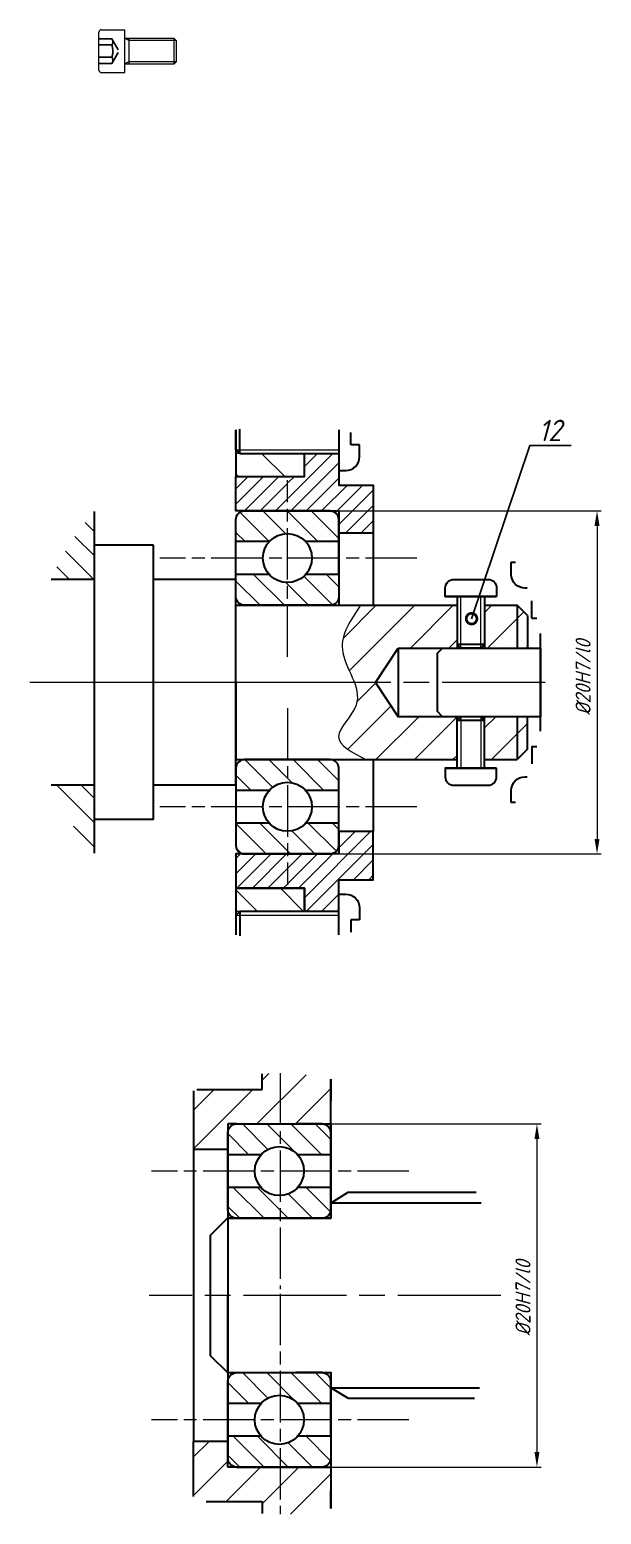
# Model space of a CAD drawing. Header units: millimetres. Extents: x -1657 to 2092, y -1414 to 1302.
# Drawn here: x -1643.9 to -1510.5, y -576.1 to -229.9 of the extents above; entities that cross this region are included whole.
import ezdxf
from ezdxf import colors
from ezdxf.entities.mleader import LeaderData, LeaderLine
from ezdxf.math import Vec2, Vec3

# ---------------------------------------------------------------- set-up
doc = ezdxf.new("R2010")
doc.units = ezdxf.units.MM
for name, pattern in [('AM_ISO02W050', [7.5, 6, -1.5]), ('AM_ISO02W050x2', [3.75, 3, -0.75]), ('AM_ISO08W050', [18, 12, -1.5, 3, -1.5]), ('AM_ISO08W050x2', [9, 6, -0.75, 1.5, -0.75])]:
    doc.linetypes.add(name, pattern=pattern)
doc.layers.get('0').update_dxf_attribs({"lineweight": 80})
for name, color, linetype, lineweight in [('AM_0', 7, 'Continuous', 35), ('AM_0N', 7, 'Continuous', 15), ('AM_3N', 6, 'AM_ISO02W050', 25), ('AM_4', 3, 'Continuous', 15), ('AM_4N', 3, 'Continuous', 15), ('AM_5', 3, 'Continuous', 15), ('AM_7', 4, 'AM_ISO08W050', 15), ('AM_8', 1, 'Continuous', 15), ('основные', 7, 'Continuous', 35), ('тонкие', 2, 'Continuous', 15)]:
    doc.layers.add(name, color=color, linetype=linetype, lineweight=lineweight)
doc.styles.get("Standard").update_dxf_attribs({"font": 'geniso.shx', "oblique": 15})
doc.dimstyles.new('AM_GOST$0', dxfattribs={"dimtxt": 3.5, "dimasz": 3.5, "dimexe": 1, "dimexo": 1, "dimgap": 1.5, "dimtad": 1, "dimtoh": 1, "dimtxsty": 'Standard', "dimcen": 0, "dimclrd": 256, "dimclre": 256, "dimclrt": 2, "dimadec": 0, "dimazin": 2, "dimtp": 0.1, "dimtm": 0.1, "dimtfac": 0.71, "dimtmove": 0, "dimatfit": 3, "dimfxl": 1, "dimtolj": 1, "dimlwd": -1, "dimlwe": -1, "dimarcsym": 1})
pattern_1 = [(315, (-650.5151109239414, 911.9144984405582), (1.414213562373095, 1.414213562373095), [])]
pattern_2 = [(315, (-650.5151109239414, 882.9144984405582), (1.414213562373095, 1.414213562373095), [])]
pattern_3 = [(315, (-398, 513.1999999999994), (1.414213562373095, 1.414213562373095), [])]
pattern_4 = [(315, (-650.4086832785847, 912.1219511224092), (1.414213562373095, 1.414213562373095), [])]

# ---------------------------------------------------------------- blocks, each defined once
blk = doc.blocks.new('_DotSmall')
at = {"color": 0, "linetype": 'ByBlock', "const_width": 0.5}
blk.add_lwpolyline([(-0.0625, 0, 1), (0.0625, 0, 1)], format="xyb", close=True, dxfattribs=at)
blk = doc.blocks.new('GENZOONOK6BT5')
at = {"layer": 'AM_8'}
h = blk.add_hatch(dxfattribs=at)
h.set_pattern_fill('ANSI31', color=256, style=0)
h.set_pattern_definition([(45, (-67.6879449823166, -300.5875423858299), (-2.245064030267288, 2.245064030267288), [])])
edge = h.paths.add_edge_path()
edge.add_line((5.893572354643538, -25.03049556565384), (5.893572354643538, -22.94026618438284))
edge.add_line((5.893572354643538, -22.94026618438284), (5.893572354643538, -20.20745268185055))
edge.add_line((5.893572354643538, -20.20745268185055), (-5.106427645356462, -20.20745268185055))
edge.add_line((-5.106427645356462, -20.20745268185055), (-6.106427645356462, -20.20745268185055))
edge.add_line((-6.106427645356462, -20.20745268185055), (-6.106427645356462, -19.20745268185101))
edge.add_line((-6.106427645356462, -19.20745268185101), (-6.106427645356462, -17.6074526818511))
edge.add_line((-6.106427645356462, -17.6074526818511), (-6.106427645356462, -17.21677474201624))
edge.add_line((-6.106427645356462, -17.21677474201624), (-10.10642764535646, -17.21677474201624))
edge.add_line((-10.10642764535646, -17.21677474201624), (-10.10642764535646, -23.64571892776394))
edge.add_arc((0, 0), 25.71497430217732, 246.8576297634184, 250.3378324080438)
edge.add_line((-8.652408226222946, -24.21560933052137), (-2.106430215030059, -24.21036266192823))
edge.add_line((-2.106430215030059, -24.21036266192823), (-2.106430080041719, -25.62855547391496))
edge.add_arc((0, 0), 25.71497430217732, 265.3013784052318, 283.2492908364414)
edge = h.paths.add_edge_path()
edge.add_line((5.893568824868481, 19.79254731814945), (5.893567144069976, 25.03049679251239))
edge.add_arc((0, 0), 25.71497430217732, 76.75072109076422, 94.69862150647887)
edge.add_line((-2.10643004054964, 25.62855547716072), (-2.106430215030059, 23.79545729822712))
edge.add_line((-2.106430215030059, 23.79545729822712), (-9.733711435741895, 23.80157064244599))
edge.add_arc((0, 0), 25.71497430217732, 112.242229186373, 113.1423702365816)
edge.add_line((-10.10642764535646, 23.64571892776394), (-10.10642764535646, 16.80186937831513))
edge.add_line((-10.10642764535646, 16.80186937831513), (-6.115749705522148, 16.80186937831513))
edge.add_line((-6.115749705522148, 16.80186937831513), (-6.115749705522148, 19.80186937831513))
edge.add_line((-6.115749705522148, 19.80186937831513), (-5.106427645356632, 19.79254731814945))
edge.add_line((-5.106427645356632, 19.79254731814945), (5.893568824868481, 19.79254731814945))
h = blk.add_hatch(dxfattribs=at)
h.set_pattern_fill('_U', color=256, scale=2, angle=315, style=0, pattern_type=0)
h.set_pattern_definition(pattern_1)
edge = h.paths.add_edge_path()
edge.add_line((-6.106427645356689, 18.79254731814945), (-6.106427645356689, 16.20654731814921))
edge.add_line((-6.106427645356689, 16.20654731814921), (-2.231563876283872, 16.20654731814921))
edge.add_arc((-0.106427645356689, 14.29254731814945), 2.85999999999997, 402.0077229335649, 497.9922770664336, ccw=False)
edge.add_line((2.018708585570494, 16.20654731814921), (5.893572354642856, 16.20654731814921))
edge.add_line((5.893572354643311, 16.20654731814921), (5.893572354643311, 18.79254731814945))
edge.add_arc((4.893572354643311, 18.79254731814945), 1, 360, 450.0000000000065)
edge.add_line((4.893572354643311, 19.79254731814945), (-5.106427645356689, 19.79254731814945))
edge.add_arc((-5.106427645356689, 18.79254731814945), 1, 450.0000000000065, 540.0000000000065)
h = blk.add_hatch(dxfattribs=at)
h.set_pattern_fill('_U', color=256, scale=2, angle=315, style=0, pattern_type=0)
h.set_pattern_definition(pattern_1)
edge = h.paths.add_edge_path()
edge.add_line((5.893572354643311, 9.792547318149445), (5.893572354643311, 12.37854731814969))
edge.add_line((5.893572354643311, 12.37854731814923), (2.018708585570494, 12.37854731814923))
edge.add_arc((-0.106427645356689, 14.29254731814945), 2.85999999999997, 222.0077229335649, 317.9922770664336, ccw=False)
edge.add_line((-2.231563876284326, 12.37854731814923), (-6.106427645357144, 12.37854731814923))
edge.add_line((-6.106427645356689, 12.37854731814923), (-6.106427645356689, 9.792547318149445))
edge.add_arc((-5.106427645356689, 9.79254731814899), 1, 539.9999999999935, 629.9999999999935)
edge.add_line((-5.106427645356689, 8.792547318149445), (4.893572354643766, 8.792547318149445))
edge.add_arc((4.893572354643311, 9.792547318149445), 1, 270.0000000000065, 359.9999999999935)
h = blk.add_hatch(dxfattribs=at)
h.set_pattern_fill('_U', color=256, scale=2, angle=315, style=0, pattern_type=0)
h.set_pattern_definition(pattern_2)
edge = h.paths.add_edge_path()
edge.add_line((-6.106427645356689, -10.20745268185055), (-6.106427645356689, -12.79345268185079))
edge.add_line((-6.106427645356689, -12.79345268185079), (-2.231563876283872, -12.79345268185079))
edge.add_arc((-0.106427645356689, -14.70745268185055), 2.85999999999997, 402.0077229335649, 497.9922770664336, ccw=False)
edge.add_line((2.018708585570494, -12.79345268185079), (5.893572354642856, -12.79345268185079))
edge.add_line((5.893572354643311, -12.79345268185079), (5.893572354643311, -10.20745268185055))
edge.add_arc((4.893572354643311, -10.20745268185055), 1, 360, 450.0000000000065)
edge.add_line((4.893572354643311, -9.207452681850555), (-5.106427645356689, -9.207452681850555))
edge.add_arc((-5.106427645356689, -10.20745268185055), 1, 450.0000000000065, 540.0000000000065)
h = blk.add_hatch(dxfattribs=at)
h.set_pattern_fill('_U', color=256, scale=2, angle=315, style=0, pattern_type=0)
h.set_pattern_definition(pattern_2)
edge = h.paths.add_edge_path()
edge.add_line((5.893572354643311, -19.20745268185055), (5.893572354643311, -16.62145268185031))
edge.add_line((5.893572354643311, -16.62145268185077), (2.018708585570494, -16.62145268185077))
edge.add_arc((-0.106427645356689, -14.70745268185055), 2.85999999999997, 222.0077229335649, 317.9922770664336, ccw=False)
edge.add_line((-2.231563876284326, -16.62145268185077), (-6.106427645357144, -16.62145268185077))
edge.add_line((-6.106427645356689, -16.62145268185077), (-6.106427645356689, -19.20745268185055))
edge.add_arc((-5.106427645356689, -19.20745268185101), 1, 539.9999999999935, 629.9999999999935)
edge.add_line((-5.106427645356689, -20.20745268185055), (4.893572354643766, -20.20745268185055))
edge.add_arc((4.893572354643311, -19.20745268185055), 1, 270.0000000000065, 359.9999999999935)
at = {"layer": 'AM_7', "linetype": 'AM_ISO08W050x2'}
for p, q in [((0, 25.71497430217732), (0, 0.5269362746585102)), ((14.99964315360239, 14.29254731814945), (-14.99964315360239, 14.29254731814945)), ((14.99964315360239, 14.29254731814945), (-14.99964315360239, 14.29254731814945)), ((0, 0), (0, -25.71497430217732)), ((14.99964315360239, -14.70745268185055), (-14.99964315360239, -14.70745268185055)), ((14.99964315360239, -14.70745268185055), (-14.99964315360239, -14.70745268185055))]:
    blk.add_line(p, q, dxfattribs=at)
at = {"layer": 'AM_7'}
blk.add_line((25.71413056736026, -0.2083087285486727), (-15.28584729128215, -0.2065626501462248), dxfattribs=at)
at = {"layer": 'основные'}
for p, q in [((-2.106430215030286, 23.79545729822712), (-2.106430040549839, 25.62855547716072)), ((5.893572354643311, 25.03049556565406), (5.893572354643311, 22.49254731811925)), ((-10.10642764535669, 23.64571892776394), (-10.10642764535669, 16.80186937831513)), ((-9.733711435741895, 23.80157064244599), (-2.106430215030286, 23.79545729822712)), ((-5.106427645356689, 19.79254731814945), (-6.115749705522376, 19.80186937831513)), ((-6.115749705522376, 19.80186937831513), (-6.115749705522376, 18.80169875777347)), ((-6.115749705522376, 19.80186937831513), (-6.115749705522376, 16.80186937831513)), ((4.893572354643311, 19.79254731814945), (1.893572354643311, 19.79254731814945)), ((4.893572354643311, 19.79254731814945), (5.893572354643311, 19.79254731814945)), ((5.893572354643311, 19.79254731814945), (5.893572354643311, 18.79254731814899)), ((5.893572354643311, 18.79254731814945), (5.893572354643311, 8.792547318149445)), ((5.893572354643311, 12.37854731814923), (5.893572354643311, 18.79254731814945)), ((-6.115749705522376, 16.80186937831513), (-10.10642764535669, 16.80186937831513)), ((-10.10642764535669, 16.80186937831513), (-10.10642764535669, -17.21677474201624)), ((-6.106427645356689, 16.80186937831513), (-6.106427645356689, -17.6074526818511)), ((-2.231563876283872, 16.20654731814921), (-6.106427645356689, 16.20654731814921)), ((5.893572354643311, 16.20654731814921), (2.018708585570494, 16.20654731814921)), ((-2.231563876284326, 12.37854731814923), (-6.106427645356689, 12.37854731814923)), ((5.893572354643311, 12.37854731814923), (2.018708585570494, 12.37854731814923)), ((7.893572354643311, 11.79254731814945), (5.893572354643311, 10.56567731814903)), ((23.44460617075612, 10.5645797294444), (5.893572354643311, 10.56567731814903)), ((22.85200215518, 11.79177259199332), (7.893572354643311, 11.79254731814945)), ((-6.106427645356689, 8.792547318149445), (-6.161967427956824, -9.207452681850555)), ((-6.106427645356689, 9.792547318149445), (-6.106427645356689, 8.7925473181308)), ((4.893572354643311, -9.207452681850555), (1.893572354643311, -9.207452681850555)), ((4.893572354643311, -9.207452681850555), (5.893572354643311, -9.207452681850555)), ((5.893572354643311, -9.207452681850555), (5.893572354643311, -10.98058268185105)), ((5.893572354643311, -9.207452681850555), (5.893572354643311, -10.20745268185101)), ((5.893572354643311, -10.20745268185055), (5.893572354643311, -20.20745268185055)), ((5.893572354643311, -16.62145268185077), (5.893572354643311, -10.20745268185055)), ((5.893572354643311, -10.98058268185105), (23.25220361447131, -10.98157231150481)), ((7.975743868525569, -12.20745268185055), (5.893572354643311, -10.98058268185105)), ((5.893572354643311, -10.98058268185105), (5.893572354643311, -10.98058268185105)), ((-2.231563876283872, -12.79345268185079), (-6.106427645356689, -12.79345268185079)), ((5.893572354643311, -12.79345268185079), (2.018708585570494, -12.79345268185079)), ((22.63224421021368, -12.20825234711674), (7.975743868525569, -12.20745268185055)), ((-10.10642764535669, -23.64571892776394), (-10.10642764535669, -17.21677474201624)), ((-6.11574970552283, -17.21677474201624), (-10.10642764535669, -17.21677474201624)), ((-2.231563876284326, -16.62145268185077), (-6.106427645356689, -16.62145268185077)), ((5.893572354643311, -16.62145268185077), (2.018708585570494, -16.62145268185077)), ((-6.106427645356689, -20.20745268185055), (-6.106427645356689, -19.20745268185101)), ((-5.106427645356689, -20.20745268185101), (-6.106427645356689, -20.20745268185055)), ((-8.652408226222946, -24.21560933052137), (-2.106430215030286, -24.21036266192823)), ((-2.106430215030286, -24.21036266192823), (-2.106430080041946, -25.62855547391496)), ((5.893572354643311, -24.94026618438284), (5.893572354643311, -25.03049556565406))]:
    blk.add_line(p, q, dxfattribs=at)
for points in [[(-6.106427645356689, 8.792547318149445), (5.893572354643311, 8.792547318149445), (5.893567144069749, 25.03049679251262)], [(-5.106427645356689, 19.79254731814945), (5.893572354643311, 19.79254731814945), (5.893572354643311, 23.79254731814945)], [(5.893572354643311, 10.56567731814903), (5.893572354643311, 8.792547318149445), (-6.161967427956824, 8.792547318149445), (-8.161967427956824, 6.792547318149445), (-8.161967427956824, -7.207452681850555), (-6.161967427956824, -9.207452681850555), (5.893572354643311, -9.207452681850555)], [(-6.106427645356689, -9.207452681850555), (5.893572354643311, -9.207452681850555), (5.893572354643311, -25.03049556565406)], [(-6.106427645356689, -17.6074526818511), (-6.106427645356689, -19.20745268185101)], [(-5.106427645356689, -20.20745268185055), (5.893572354643311, -20.20745268185055), (5.893572354643311, -24.20745268185055)], [(5.893572354643311, -25.03049556565406), (5.893572354643311, -25.03049556565406), (5.893572354643311, -22.94026618438284)]]:
    blk.add_lwpolyline(points, dxfattribs=at)
for points in [[(-6.106427645356689, 9.792547318149445), (-6.106427645356689, 18.79254731814945, -0.4142135623730692), (-5.106427645356689, 19.79254731814945), (4.893572354643311, 19.79254731814945, -0.4142135623730552), (5.893572354643311, 18.79254731814945), (5.893572354643311, 9.792547318149445, -0.4142135623730951), (4.893572354643311, 8.792547318149445), (-5.106427645356689, 8.792547318149445, -0.4142135623730951), (-6.106427645356689, 9.792547318149445, -1.655741125145663)], [(-6.106427645356689, -19.20745268185055), (-6.106427645356689, -10.20745268185055, -0.4142135623730692), (-5.106427645356689, -9.207452681850555), (4.893572354643311, -9.207452681850555, -0.4142135623730552), (5.893572354643311, -10.20745268185055), (5.893572354643311, -19.20745268185055, -0.4142135623730951), (4.893572354643311, -20.20745268185055), (-5.106427645356689, -20.20745268185055, -0.4142135623730951), (-6.106427645356689, -19.20745268185055, -1.655741125145663)]]:
    blk.add_lwpolyline(points, format="xyb", dxfattribs=at)
for centre in [(-0.106427645356689, 14.29254731814945), (-0.106427645356689, -14.70745268185055)]:
    blk.add_circle(centre, 2.860000000000014, dxfattribs=at)
for centre in [(4.893572354643311, 18.79254731814945), (4.893572354643311, 18.79254731814945), (4.893572354643311, -10.20745268185055), (4.893572354643311, -10.20745268185055)]:
    blk.add_arc(centre, 1, 0, 90, dxfattribs=at)
blk = doc.blocks.new('GENZOOBR27BT5')
at = {"layer": 'AM_8'}
h = blk.add_hatch(dxfattribs=at)
h.set_pattern_fill('ANSI31', color=256, scale=1.2, angle=270, style=0)
h.set_pattern_definition([(315, (-690.6915842909762, 2937.372176251509), (2.694076836320746, 2.694076836320745), [])])
h.paths.add_polyline_path([(2, -26.6999999999698), (2, -24), (-6, -24), (-6, -26.6999999999698), (-5.546314582123159, -26.6999999999698)])
h.paths.add_polyline_path([(2, 24), (2, 26.6999999999698), (-5.546314582123159, 26.6999999999698), (-6, 27.1330127018623), (-6, 24)])
h = blk.add_hatch(dxfattribs=at)
h.set_pattern_fill('ANSI31', color=256, scale=0.4, angle=360, style=0)
h.set_pattern_definition([(44.99999999999999, (-498.7390435535553, 513.1999999999994), (-0.8980256121069153, 0.8980256121069156), [])])
edge = h.paths.add_edge_path()
edge.add_line((10, -23), (10, -17.39999999999964))
edge.add_line((10, -17.39999999999964), (6, -17.39999999999964))
edge.add_line((6, -17.39999999999964), (6, -19))
edge.add_arc((5, -19), 1, 270, 360, ccw=False)
edge.add_line((5, -20), (0.106427645356689, -20))
edge.add_line((0.106427645356689, -20), (0.106427645356689, -24))
edge.add_line((0.106427645356689, -24), (2, -24))
edge.add_line((2, -24), (2, -26.6999999999698))
edge.add_line((2, -26.6999999999698), (6, -26.6999999999698))
edge.add_line((6, -26.6999999999698), (6, -24))
edge.add_line((6, -24), (6, -23))
edge.add_line((6, -23), (10, -23))
edge = h.paths.add_edge_path()
edge.add_line((10, 17.40000000000009), (10, 23))
edge.add_line((10, 23), (6, 23))
edge.add_line((6, 23), (6, 24))
edge.add_line((6, 24), (6, 26.6999999999698))
edge.add_line((6, 26.6999999999698), (2, 26.6999999999698))
edge.add_line((2, 26.6999999999698), (2, 24))
edge.add_line((2, 24), (0.106427645356689, 24))
edge.add_line((0.106427645356689, 24), (0.106427645356689, 20))
edge.add_line((0.106427645356689, 20), (5, 20))
edge.add_arc((5, 19), 1, 0, 90, ccw=False)
edge.add_line((6, 19), (6, 17.40000000000009))
edge.add_line((6, 17.40000000000009), (10, 17.40000000000009))
h.paths.add_polyline_path([(0, -24), (0, -20), (-6, -20), (-6, -24)])
h.paths.add_polyline_path([(0, 20), (0, 24), (-6, 24), (-6, 20)])
h = blk.add_hatch(dxfattribs=at)
h.set_pattern_fill('_U', color=256, scale=2, angle=315, style=0, pattern_type=0)
h.set_pattern_definition(pattern_3)
edge = h.paths.add_edge_path()
edge.add_line((-22.5, 12), (-22.5, 19.91882234675995))
edge.add_arc((0, 0), 30.05011620080342, 138.4821442573381, 156.4628828569738)
edge.add_line((-27.54999358553175, 12.00030570939543), (-22.5, 12))
h = blk.add_hatch(dxfattribs=at)
h.set_pattern_fill('_U', color=256, scale=2, angle=315, style=0, pattern_type=0)
h.set_pattern_definition(pattern_4)
edge = h.paths.add_edge_path()
edge.add_line((-6, 19), (-6, 16.41399999999976))
edge.add_line((-6, 16.41400000000021), (-2.125136230927183, 16.41400000000021))
edge.add_arc((0, 14.5), 2.85999999999997, 402.0077229335649, 497.9922770664336, ccw=False)
edge.add_line((2.125136230927637, 16.41400000000021), (6, 16.41400000000021))
edge.add_line((6, 16.41400000000021), (6, 19))
edge.add_arc((5, 19), 1, 360, 450.0000000000065)
edge.add_line((5, 20), (-5, 20))
edge.add_arc((-5, 19), 1, 450.0000000000065, 540.0000000000065)
h = blk.add_hatch(dxfattribs=at)
h.set_pattern_fill('_U', color=256, scale=2, angle=315, style=0, pattern_type=0)
h.set_pattern_definition(pattern_4)
edge = h.paths.add_edge_path()
edge.add_line((6, 10), (6, 12.58600000000024))
edge.add_line((6, 12.58600000000024), (2.125136230927183, 12.58600000000024))
edge.add_arc((0, 14.5), 2.85999999999997, 222.0077229335649, 317.9922770664336, ccw=False)
edge.add_line((-2.125136230927183, 12.58600000000024), (-6, 12.58600000000024))
edge.add_line((-6, 12.58600000000024), (-6, 10))
edge.add_arc((-5, 10), 1, 539.9999999999935, 629.9999999999935)
edge.add_line((-5, 9), (5, 9))
edge.add_arc((5, 10), 1, 270.0000000000065, 359.9999999999935)
h = blk.add_hatch(dxfattribs=at)
h.set_pattern_fill('ANSI31', color=256, style=0)
h.set_pattern_definition([(45, (-414.8634348479959, -300.3636829526974), (-2.245064030267288, 2.245064030267288), [])])
h.paths.add_polyline_path([(28, -7.799999999999727), (28, -4), (26.80000000000018, -4.000000000000455), (23.00359451550776, -4.000000000001364), (23.00359451550776, -4.429415000034624), (23.00359451550776, -8.25000000003456), (23.00359451550776, -8.679415000034169), (23.00359451550776, -9), (26.80000000000018, -9)])
h.paths.add_polyline_path([(27.99999999999227, 4), (28, 7.800000000000182), (26.80000000000018, 9), (23.00359451550776, 9), (23.00359451550776, 8.679414999997789), (23.00359451550776, 8.249999999998181), (23.00359451550776, 4.429414999998244), (23.00359451550776, 3.999999999998636), (26.80000000000018, 3.999999999999545)])
edge = h.paths.add_edge_path()
edge.add_spline(control_points=[(7.801239548315607, 0.001528299143728873), (7.324915425038057, 1.285777315124733), (5.415180727695883, 4.416985197099166), (7.385747151339615, 7.304954496477649), (8.542338309184856, 9)], knot_values=[0, 0, 0, 0, 1.967657269524646, 4.763534607848302, 4.763534607848302, 4.763534607848302, 4.763534607848302], degree=3, periodic=0)
edge.add_line((8.542338309184856, 9), (19.80359451550794, 9))
edge.add_line((19.80359451550794, 9), (19.80359451550794, 8.679414999997789))
edge.add_line((19.80359451550794, 8.679414999997789), (19.80359451550794, 8.249999999998181))
edge.add_line((19.80359451550794, 8.249999999998181), (19.80359451550794, 4.429414999998244))
edge.add_line((19.80359451550794, 4.429414999998244), (19.80359451550794, 3.999999999997726))
edge.add_line((19.80359451550794, 3.999999999997726), (18.10703254494956, 3.999999999997272))
edge.add_line((18.10703254494956, 3.999999999997272), (12.91332144772298, 3.999999999997272))
edge.add_line((12.91332144772304, 3.999999999997272), (10.293433811819, 0.001422163316192382))
edge.add_line((10.293433811819, 0.001422163316192382), (7.801239548315607, 0.001528299143728873))
edge = h.paths.add_edge_path()
edge.add_line((19.80359451550794, -9), (19.80359451550794, -8.679415000034169))
edge.add_line((19.80359451550794, -8.679415000034169), (19.80359451550794, -8.25000000003456))
edge.add_line((19.80359451550794, -8.25000000003456), (19.80359451550794, -4.429415000034624))
edge.add_line((19.80359451550794, -4.429415000034624), (19.80359451550794, -4.000000000002274))
edge.add_line((19.80359451550794, -4.000000000002274), (18.10703254494956, -4.000000000002728))
edge.add_line((18.10703254494956, -4.000000000002728), (12.91332144772304, -4.000000000002728))
edge.add_line((12.91332144772298, -4.000000000002728), (10.29166368108241, 0.001422238701252354))
edge.add_line((10.29166368108247, 0.001422238701252354), (7.801239548315607, 0.001528299143728873))
edge.add_spline(control_points=[(7.801239548315607, 0.001528299143728873), (8.134212224580438, -0.8962213862998851), (8.58836330800466, -3.146855510360183), (4.373648288252525, -6.533804339625704), (7.567312798152443, -8.177820716562792), (9.164477422011373, -9)], knot_values=[4.763534607848302, 4.763534607848302, 4.763534607848302, 4.763534607848302, 6.139018390817901, 8.229092790612192, 10.32003743882186, 10.32003743882186, 10.32003743882186, 10.32003743882186], degree=3, periodic=0)
edge.add_line((9.164477422011373, -9), (19.80359451550794, -9))
h = blk.add_hatch(dxfattribs=at)
h.set_pattern_fill('_U', color=256, scale=2, angle=315, style=0, pattern_type=0)
h.set_pattern_definition(pattern_4)
edge = h.paths.add_edge_path()
edge.add_arc((5, -10), 0.9999999999998863, 360.0000000000065, 450.0000000000065)
edge.add_line((5, -9), (-5, -9))
edge.add_arc((-5, -10), 1, 450, 540)
edge.add_line((-6, -10), (-6, -12.58600000000024))
edge.add_line((-6, -12.58599999999979), (-2.125136230927637, -12.58599999999979))
edge.add_arc((0, -14.5), 2.860000000000054, 402.0077229335664, 497.9922770664351, ccw=False)
edge.add_line((2.125136230927183, -12.58599999999979), (6, -12.58599999999979))
edge.add_line((6, -12.58599999999979), (6, -10))
h = blk.add_hatch(dxfattribs=at)
h.set_pattern_fill('_U', color=256, scale=2, angle=315, style=0, pattern_type=0)
h.set_pattern_definition(pattern_3)
edge = h.paths.add_edge_path()
edge.add_line((-22.5, -19.91882234676018), (-22.5, -12))
edge.add_line((-22.5, -12), (-27.55012674529445, -12))
edge.add_arc((0, 0), 30.05011620080342, 203.536481360091, 221.5178557426619)
h = blk.add_hatch(dxfattribs=at)
h.set_pattern_fill('_U', color=256, scale=2, angle=315, style=0, pattern_type=0)
h.set_pattern_definition(pattern_4)
edge = h.paths.add_edge_path()
edge.add_line((-2.125136230927637, -16.41399999999976), (-6, -16.41399999999976))
edge.add_line((-6, -16.41399999999976), (-6, -19))
edge.add_arc((-5, -19), 1.000000000000114, 539.9999999999935, 629.9999999999935)
edge.add_line((-5, -20), (5, -20))
edge.add_arc((5, -19), 1.000000000000114, 270, 359.9999999999935)
edge.add_line((6, -19), (6, -16.41399999999976))
edge.add_line((6, -16.41399999999976), (2.125136230927637, -16.41399999999976))
edge.add_arc((0, -14.5), 2.860000000000054, 222.0077229335649, 317.9922770664351, ccw=False)
at = {"layer": 'AM_0'}
for p, q in [((-22.5, -19.91882234676018), (-22.5, 19.91882234676018)), ((-15.62284884539531, 16), (-22.5, 16)), ((-22.5, -16), (-22.5, 16)), ((-15.62284884539531, -16), (-15.62284884539531, 16)), ((-22.5, -12), (-22.5, 12)), ((-6, 12), (-15.62284884539531, 12)), ((-6, -12), (-15.62284884539531, -12)), ((-15.62284884539531, -16), (-22.5, -16))]:
    blk.add_line(p, q, dxfattribs=at)
at = {"layer": 'AM_4'}
for p, q in [((-6, 27.1330127018623), (6, 27.1330127018623)), ((-5.546314582123159, 26.6999999999698), (-6, 26.6999999999698)), ((-5.546314582123159, -26.6999999999698), (-6, -26.6999999999698)), ((-6, -27.13301270186184), (6, -27.13301270186184))]:
    blk.add_line(p, q, dxfattribs=at)
at = {"layer": 'AM_4N'}
for p, q in [((20.233009515508, 3.999999999998181), (20.233009515508, 9.999999999998181)), ((22.57417951550769, 3.999999999998181), (22.57417951550769, 9.999999999998181)), ((20.233009515508, -4.000000000034561), (20.233009515508, -10.00000000003456)), ((22.57417951550769, -4.000000000034561), (22.57417951550769, -10.00000000003456))]:
    blk.add_line(p, q, dxfattribs=at)
at = {"layer": 'AM_7', "linetype": 'AM_ISO08W050x2'}
for p, q in [((0, 3), (0, 23.59291174679493)), ((15.10607079895908, 14.5), (-14.8932155082457, 14.5)), ((0, 0), (-28.5, 0)), ((0, -3), (0, -23.59291174679493)), ((15.10607079895908, -14.5), (-14.8932155082457, -14.5)), ((15.10607079895908, -14.5), (-14.8932155082457, -14.5))]:
    blk.add_line(p, q, dxfattribs=at)
at = {"layer": 'AM_7'}
blk.add_line((30.05011619519109, 0.0005807795346299827), (-30.05011603672091, 0.00314028622119622), dxfattribs=at)
at = {"layer": 'основные'}
for p, q in [((-6, 29.44502476959042), (-6, 24)), ((-6, 27.1330127018623), (-6, 29.44502476959042)), ((-5.546314582123159, 26.6999999999698), (-5.546314582123159, 29.53384293040631)), ((7.400000000000091, 27.6999999999698), (7.400000000000091, 29.12472289450648)), ((8.400000000000091, 27.6999999999698), (7.400000000000091, 27.6999999999698)), ((-5.546314582123159, 26.6999999999698), (-6, 27.1330127018623)), ((-5.546314582123159, 26.6999999999698), (6, 26.69999999996958)), ((2, 24), (2, 26.69999999996958)), ((-6, 24), (2, 24)), ((5, 20), (2, 20)), ((5, 20), (6, 20)), ((6, 20), (6, 19)), ((6, 19), (6, 9)), ((6, 12.58600000000024), (6, 19)), ((10, 17.40000000000009), (6, 17.40000000000009)), ((10, 17.40000000000009), (10.00000000000011, 9)), ((-2.125136230927183, 16.41400000000021), (-6, 16.41400000000021)), ((6, 16.41400000000021), (2.125136230927637, 16.41400000000021)), ((26.10703254495002, 14), (26.5896499352998, 14)), ((-2.125136230927183, 12.58600000000024), (-6, 12.58600000000024)), ((6, 12.58600000000024), (2.125136230927183, 12.58600000000024)), ((-22.5, 12), (-27.55001282057509, 12.00026154998045)), ((-6, -12), (-6, 12)), ((-6, 9), (19.80359451550794, 9)), ((18.40359451550785, 9.999999999998181), (19.80359451550794, 9.999999999998181)), ((19.80359451550794, 9.999999999998181), (19.80359451550794, 8.679414999997789)), ((19.80359451550794, 9.999999999998181), (23.00359451550776, 9.999999999998181)), ((19.80359451550794, 8.679414999997789), (19.80359451550794, 8.249999999998181)), ((23.00359451550776, 9.999999999998181), (24.40359451550785, 9.999999999998181)), ((23.00359451550776, 9.999999999998181), (23.00359451550776, 8.679414999997789)), ((23.00359451550776, 9), (26.80000000000018, 9)), ((23.00359451550776, 8.679414999997789), (23.00359451550776, 8.249999999998181)), ((28, 7.800000000000182), (26.80000000000018, 9)), ((26.80000000000018, 9), (26.80000000000018, 3.999999999997726)), ((28.50767140953008, 7.501292963401056), (28.50784192843469, 9.503285340616003)), ((19.80359451550794, 8.249999999998181), (19.80359451550794, 4.429414999998244)), ((23.00359451550776, 8.249999999998181), (23.00359451550776, 4.429414999998244)), ((28, 7.800000000000182), (27.99999999999227, 4)), ((28.50767140953008, 7.501292963401056), (29.09879873051489, 7.501292963401056)), ((29.50703254494965, -5.687223757956872), (29.50703254494965, 5.687223757956872)), ((10.29328889362989, 0.001200983349917806), (12.91332144772298, 3.999999999997272)), ((12.91332144772298, 3.999999999997272), (12.91332144772298, -4.000000000002728)), ((12.91332144772298, 3.999999999997272), (18.10703254494956, 3.999999999997272)), ((19.80359451550794, 4.429414999998244), (20.233009515508, 3.999999999998181)), ((23.00359451550776, 4.429414999998244), (19.80359451550794, 4.429414999998244)), ((19.80359451550794, 4.429414999998244), (19.80359451550794, 3.999999999997726)), ((22.57417951550769, 3.999999999998181), (20.233009515508, 3.999999999998181)), ((23.00359451550776, 4.429414999998244), (22.57417951550769, 3.999999999998181)), ((23.00359451550776, 4.429414999998244), (23.00359451550776, 3.999999999998636)), ((-6, 0), (-6, -9)), ((10.29259550555946, -1.818989403545856e-11), (12.91332144772298, -4.000000000002728)), ((18.10703254494956, -4.000000000002728), (12.91332144772298, -4.000000000002728)), ((19.80359451550794, -4.429415000034624), (20.233009515508, -4.000000000034561)), ((19.80359451550794, -4.429415000034624), (19.80359451550794, -4.000000000002274)), ((19.80359451550794, -8.25000000003456), (19.80359451550794, -4.429415000034624)), ((23.00359451550776, -4.429415000034624), (19.80359451550794, -4.429415000034624)), ((22.57417951550769, -4.000000000034561), (20.233009515508, -4.000000000034561)), ((23.00359451550776, -4.429415000034624), (22.57417951550769, -4.000000000034561)), ((23.00359451550776, -4.429415000034624), (23.00359451550776, -4.000000000001364)), ((23.00359451550776, -8.25000000003456), (23.00359451550776, -4.429415000034624)), ((26.80000000000018, -4.000000000002274), (26.80000000000018, -9)), ((28, -7.799999999999727), (28, -4)), ((19.80359451550794, -8.679415000034169), (19.80359451550794, -8.25000000003456)), ((23.00359451550776, -8.679415000034169), (23.00359451550776, -8.25000000003456)), ((28, -7.799999999999727), (26.80000000000018, -9)), ((29.09913200907795, -7.500000000003183), (28.50703254494965, -7.500000000003183)), ((-6, -9), (19.80359451550794, -9)), ((10.00000000000011, -9), (10, -17.39999999999964)), ((18.40359451550785, -10.00000000003456), (19.80359451550794, -10.00000000003456)), ((19.80359451550794, -10.00000000003456), (19.80359451550794, -8.679415000034169)), ((19.80359451550794, -10.00000000003456), (23.00359451550776, -10.00000000003456)), ((23.00359451550776, -10.00000000003456), (23.00359451550776, -8.679415000034169)), ((23.00359451550776, -9), (26.80000000000018, -9)), ((23.00359451550776, -10.00000000003456), (24.40359451550785, -10.00000000003456)), ((-22.5, -12), (-27.55012674529445, -12)), ((-2.125136230927637, -12.58599999999979), (-6, -12.58599999999979)), ((6, -12.58599999999979), (2.125136230927183, -12.58599999999979)), ((26.5896499352998, -14), (26.10703254495002, -14)), ((-2.125136230927183, -16.41399999999976), (-6, -16.41399999999976)), ((6, -16.41399999999976), (2.125136230927637, -16.41399999999976)), ((6, -19), (6, -20.00578566475906)), ((6, -20.00578566475906), (4.901416508073453, -20.00578566475906)), ((-6, -24), (-6, -29.44502476959042)), ((2, -24), (-6, -24)), ((2, -24), (2, -26.6999999999698)), ((2, -26.6999999999698), (2, -24)), ((-5.546314582123159, -26.6999999999698), (-6, -27.13301270186184)), ((-6, -27.13301270186184), (-6, -29.44502476959042)), ((6, -26.6999999999698), (-5.546314582123159, -26.6999999999698)), ((-5.546314582123159, -26.6999999999698), (-5.546314582123159, -29.53384293040631)), ((8.399999999999636, -27.6999999999698), (7.399999999999636, -27.6999999999698)), ((7.399999999999636, -27.6999999999698), (7.399999999999636, -29.12472289450648))]:
    blk.add_line(p, q, dxfattribs=at)
for points in [[(6, 29.44502476959042), (6, 24), (6, 23), (10, 23), (10, 17.40000000000009), (6, 17.40000000000009), (6, 19, 0.4142135623730825), (5, 20), (-6, 20), (-6, 24)], [(6, 29.44502476959042), (6, 24.6999999999698), (6.800000000000182, 24.6999999999698, 0.414213562373095), (8.400000000000091, 26.29999999997017), (8.400000000000091, 27.6999999999698)], [(-6, 10), (-6, 19, -0.4142135623730692), (-5, 20), (5, 20, -0.4142135623730552), (6, 19), (6, 10, -0.4142135623730951), (5, 9), (-5, 9, -0.4142135623730951), (-6, 10, -1.655741125145663)], [(27.96443247558921, 11), (27.70703254494993, 11, -0.414213562373095), (26.10703254495002, 12.60000000000036), (26.10703254495002, 14)], [(29.09945222340775, -7.498757495705377), (28.50639379049926, -7.498706982189105), (28.50622263771402, -9.508141490894332, -0.4142135623730988)], [(-6, -10), (-6, -19, 0.4142135623730692), (-5, -20), (5, -20, 0.4142135623730552), (6, -19), (6, -10, 0.4142135623730951), (5, -9), (-5, -9, 0.4142135623730951), (-6, -10, 1.655741125145663)], [(26.10703254495002, -14), (26.10703254495002, -12.59999999999991, -0.414213562373095), (27.70703254494993, -11), (27.96443247558921, -11)], [(6, -29.44502476959042), (6, -24), (6, -23), (10, -23), (10, -17.39999999999964), (6, -17.39999999999964), (6, -19, -0.4142135623730825), (5, -20), (-6, -20), (-6, -24)], [(6, -29.44502476959042), (6, -24.6999999999698), (6.800000000000182, -24.6999999999698, -0.414213562373095), (8.399999999999636, -26.29999999996971), (8.399999999999636, -27.6999999999698)]]:
    blk.add_lwpolyline(points, format="xyb", dxfattribs=at)
for points in [[(-6, 20), (-6, 24), (2, 24), (2, 26.69999999996958)], [(17.50703254494965, -1.767949192442302), (17.50703254494965, 3.399999999997362), (18.10703254494956, 3.999999999997272), (28, 4)], [(27.99999999999227, 4), (29.50703254494965, 3.999999999997272), (29.50703254494965, -4.000000000002728), (28.00000000000773, -4)], [(28.00000000000773, -4), (18.10703254494956, -4.000000000002728), (17.50703254494965, -3.400000000002365), (17.50703254494965, -1.767949192442302)], [(-6, -20), (-6, -24), (2, -24), (2, -26.6999999999698)]]:
    blk.add_lwpolyline(points, dxfattribs=at)
for points in [[(24.40359451550785, 9.999999999998181), (18.40359451550785, 9.999999999998181), (18.40359451550785, 10.99999999999818, -0.414213562373095), (19.40359451550785, 11.99999999999818), (23.40359451550785, 11.99999999999818, -0.414213562373095), (24.40359451550785, 10.99999999999818)], [(24.40359451550785, -10.00000000003456), (18.40359451550785, -10.00000000003456), (18.40359451550785, -11.00000000003456, 0.414213562373095), (19.40359451550785, -12.00000000003456), (23.40359451550785, -12.00000000003456, 0.414213562373095), (24.40359451550785, -11.00000000003456)]]:
    blk.add_lwpolyline(points, format="xyb", close=True, dxfattribs=at)
for centre in [(0, 14.5), (0, -14.5)]:
    blk.add_circle(centre, 2.860000000000014, dxfattribs=at)
blk.add_arc((5, 19), 1, 0, 90, dxfattribs=at)
blk.add_arc((5, 19), 1, 0, 90, dxfattribs=at)
at = {"layer": 'тонкие'}
blk.add_open_spline([(8.542338309184856, 9), (7.385747151339615, 7.304954496477649), (4.846174226825497, 3.583076080439241), (10.08086945798129, -1.947476208641319), (4.373648288252525, -6.533804339625931), (7.567312798152443, -8.177820716562792), (9.164477422011373, -9)], degree=3, knots=[0, 0, 0, 0, 2.795877338323656, 6.139018390817901, 8.229092790612192, 10.32003743882186, 10.32003743882186, 10.32003743882186, 10.32003743882186], dxfattribs=at)
blk = doc.blocks.new('*D150')
at = {"layer": 'AM_5', "linetype": 'ByBlock', "transparency": 16777216}
for p, q in [((-1576.733689529724, -485.1159802898595), (-1524.558677026002, -485.1159802898595)), ((-1525.558677026002, -488.6159802898595), (-1525.558677026002, -561.6159802898595)), ((-1576.733689529724, -565.1159802898595), (-1524.558677026002, -565.1159802898595))]:
    blk.add_line(p, q, dxfattribs=at)
at = {"layer": 'AM_5', "transparency": 16777216}
for points in [[(-1526.142010359335, -488.6159802898595), (-1524.975343692669, -488.6159802898595), (-1525.558677026002, -485.1159802898595)], [(-1526.142010359335, -561.6159802898595), (-1524.975343692668, -561.6159802898595), (-1525.558677026002, -565.1159802898595)]]:
    blk.add_solid(points, dxfattribs=at)
at = {"layer": 'Defpoints', "color": 0, "transparency": 16777216}
for p in [(-1577.733689529724, -485.1159802898595), (-1577.733689529724, -565.1159802898595), (-1525.558677026002, -565.1159802898595)]:
    blk.add_point(p, dxfattribs=at)
at = {"layer": 'AM_5', "color": 2, "transparency": 16777216, "insert": (-1528.809021514191, -525.701413203754), "char_height": 3.5, "attachment_point": 5, "rotation": 90}
blk.add_mtext('\\A1;%%C20H7/l0', dxfattribs=at)
blk = doc.blocks.new('*D151')
at = {"layer": 'AM_5', "linetype": 'ByBlock', "transparency": 16777216}
for p, q in [((-1575.070568969007, -342.1502079272607), (-1510.544699000619, -342.1502079272607)), ((-1511.544699000619, -345.6502079272607), (-1511.544699000619, -418.6502079272608)), ((-1575.070568969007, -422.1502079272608), (-1510.544699000619, -422.1502079272608))]:
    blk.add_line(p, q, dxfattribs=at)
at = {"layer": 'AM_5', "transparency": 16777216}
for points in [[(-1512.128032333952, -345.6502079272607), (-1510.961365667285, -345.6502079272607), (-1511.544699000619, -342.1502079272607)], [(-1512.128032333952, -418.6502079272608), (-1510.961365667285, -418.6502079272608), (-1511.544699000619, -422.1502079272608)]]:
    blk.add_solid(points, dxfattribs=at)
at = {"layer": 'Defpoints', "color": 0, "transparency": 16777216}
for p in [(-1576.070568969007, -342.1502079272607), (-1576.070568969007, -422.1502079272608), (-1511.544699000619, -422.1502079272608)]:
    blk.add_point(p, dxfattribs=at)
at = {"layer": 'AM_5', "color": 2, "transparency": 16777216, "insert": (-1514.795043488808, -380.9863124536579), "char_height": 3.5, "attachment_point": 5, "rotation": 90}
blk.add_mtext('\\A1;%%C20H7/l0', dxfattribs=at)

msp = doc.modelspace()

# ---------------------------------------------------------------- linework, layer by layer
at = {"layer": 'AM_0N'}
for p, q in [((-1627.698370807169, -239.3462548975047), (-1627.698370807169, -230.5462548975045)), ((-1627.098370807169, -229.9462548975046), (-1621.698370807169, -229.9462548975046)), ((-1621.698370807169, -231.9462548975046), (-1621.698370807169, -229.9462548975046)), ((-1621.698370807169, -237.9462548975046), (-1621.698370807169, -231.9462548975046)), ((-1621.698370807169, -231.9462548975046), (-1620.698370807169, -231.9462548975046)), ((-1620.698370807169, -231.9462548975046), (-1610.239870807169, -231.9462548975046)), ((-1620.698370807169, -231.9462548975046), (-1620.698370807169, -237.9462548975046)), ((-1610.239870807169, -231.9462548975046), (-1609.698370807169, -232.4877548975046)), ((-1610.239870807169, -231.9462548975046), (-1610.239870807169, -237.9462548975046)), ((-1609.698370807169, -232.4877548975046), (-1609.698370807169, -237.4047548975045)), ((-1621.698370807169, -239.9462548975046), (-1621.698370807169, -237.9462548975046)), ((-1621.698370807169, -237.9462548975046), (-1620.698370807169, -237.9462548975046)), ((-1620.698370807169, -237.9462548975046), (-1610.239870807169, -237.9462548975046)), ((-1610.239870807169, -237.9462548975046), (-1609.698370807169, -237.4047548975045)), ((-1627.098370807169, -239.9462548975046), (-1621.698370807169, -239.9462548975046))]:
    msp.add_line(p, q, dxfattribs=at)
for centre, start, end in [((-1627.098370807169, -230.5462548975045), 90, 180), ((-1627.098370807169, -239.3462548975047), 180, 270)]:
    msp.add_arc(centre, 0.6000000000000001, start, end, dxfattribs=at)
at = {"layer": 'AM_3N', "linetype": 'AM_ISO02W050x2'}
for p, q in [((-1627.698370807169, -232.0587548975045), (-1624.698370807169, -232.0587548975045)), ((-1627.698370807169, -233.5025048975047), (-1624.698370807169, -233.5025048975047)), ((-1624.698370807169, -232.0587548975045), (-1623.031271904884, -234.9462548975046)), ((-1624.698370807169, -237.8337548975046), (-1623.031271904884, -234.9462548975046)), ((-1627.698370807169, -236.3900048975045), (-1624.698370807169, -236.3900048975045)), ((-1627.698370807169, -237.8337548975046), (-1624.698370807169, -237.8337548975046))]:
    msp.add_line(p, q, dxfattribs=at)
for centre, radius, start, end in [((-1625.626365595514, -232.7806298975045), 1.175703126992905, 322.1211205082816, 37.87887949171845), ((-1628.781912468522, -234.9462548975046), 4.331250000000001, 340.5287793655103, 19.4712206344897), ((-1625.626365595514, -237.1118798975047), 1.175703126992905, 322.1211205082816, 37.87887949171845)]:
    msp.add_arc(centre, radius, start, end, dxfattribs=at)
at = {"layer": 'AM_4N'}
for p, q in [((-1620.698370807169, -232.4877548975046), (-1621.698370807169, -231.9462548975046)), ((-1609.698370807169, -232.4877548975046), (-1620.698370807169, -232.4877548975046)), ((-1620.698370807169, -237.4047548975045), (-1621.698370807169, -237.9462548975046)), ((-1609.698370807169, -237.4047548975045), (-1620.698370807169, -237.4047548975045))]:
    msp.add_line(p, q, dxfattribs=at)

# ---------------------------------------------------------------- block references
at = {"layer": 'AM_0', "xscale": 2, "yscale": 2, "zscale": 2}
for name, p in [('GENZOOBR27BT5', (-1583.758281177928, -382.1534508955702)), ('GENZOONOK6BT5', (-1585.421401580175, -524.7010749261582))]:
    msp.add_blockref(name, p, dxfattribs=at)

# ---------------------------------------------------------------- dimensions: what is measured, and where the dimension line sits
at = {"layer": 'AM_5'}
for base, p1, p2, picture, middle in [((-1511.544699000619, -422.1502079272608), (-1576.070568969006, -342.1502079272606), (-1576.070568969006, -422.1502079272606), '*D151', (-1511.544699000618, -380.9863124536579)), ((-1525.558677026002, -565.1159802898595), (-1577.733689529723, -485.1159802898593), (-1577.733689529723, -565.1159802898593), '*D150', (-1525.558677026002, -525.701413203754))]:
    dim = msp.add_linear_dim(base=base, p1=p1, p2=p2, angle=90, text='%%C20H7/l0', dimstyle='AM_GOST$0', override={"dimlfac": 0.5}, dxfattribs=at)
    dim.commit()
    dim.dimension.update_dxf_attribs({"geometry": picture, "text_midpoint": middle, "dimtype": 160})

# ---------------------------------------------------------------- leaders
at = {"layer": 'AM_4'}
ml = msp.add_multileader_mtext('Standard', dxfattribs=at)
ml.set_content('12', color=256)
ml.set_leader_properties()
ml.set_arrow_properties(name='DOTSMALL')
ml.build(insert=Vec2(0, 0))
ml.multileader.update_dxf_attribs({"text_left_attachment_type": 6, "text_right_attachment_type": 6, "dogleg_length": 0, "arrow_head_size": 5})
ctx = ml.context
ctx.base_point, ctx.char_height, ctx.arrow_head_size, ctx.plane_origin = Vec3(-1527.196819415103, -326.8962121393134), 5, 5, Vec3(-1540.802431063212, -367.2963417954958)
ctx.left_attachment, ctx.right_attachment = 6, 6
notes = []
notes.append((ctx, [(0, (1, 1, 0), (-1527.196819415103, -326.8962121393134), (1, 0), 0, [(0, [(-1540.802431063212, -367.2963417954958)], 0, [])])]))
ctx.mtext.insert, ctx.mtext.flow_direction = Vec3(-1525.196819415103, -320.8962121393134), 5
for ctx, leaders in notes:
    for number, flags, end, landing, length, lines in leaders:
        leader = LeaderData()
        leader.index, (leader.has_last_leader_line, leader.has_dogleg_vector, leader.attachment_direction) = number, flags
        leader.last_leader_point, leader.dogleg_vector, leader.dogleg_length = Vec3(end), Vec3(landing), length
        for number, points, colour, breaks in lines:
            line = LeaderLine()
            line.index, line.vertices, line.color, line.breaks = number, Vec3.list(points), colors.encode_raw_color(colour), breaks
            leader.lines.append(line)
        ctx.leaders.append(leader)

doc.saveas('drawing.dxf')
